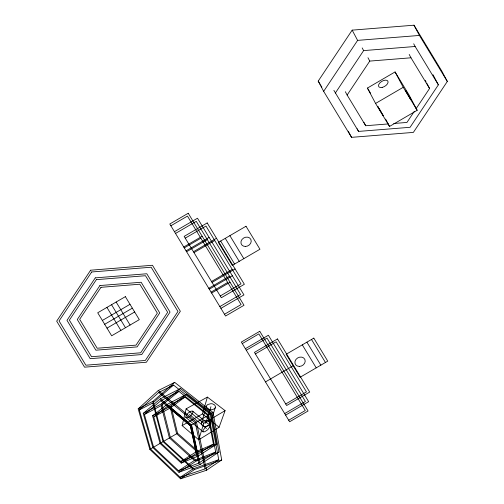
<?xml version="1.0" encoding="UTF-8"?>
<svg xmlns="http://www.w3.org/2000/svg" width="504" height="504" viewBox="0 0 504 504"><rect width="100%" height="100%" fill="white"/><g stroke="black" fill="none" stroke-linecap="round" stroke-linejoin="round"><path stroke-width="0.76" d="M182.146 425.615L186.133 408.826L207.402 397.102L225.093 410.64L219.101 427.26L198.727 439.803L182.146 425.615L202.476 413.916L207.402 397.102M198.727 439.803L203.792 423.272L225.093 410.64M205.708 423.436L210.93 406.722M215.435 407.371A3.018 2.533 -28 0 1 213.671 409.109C211.365 410.609 205.966 409.733 206.451 406.192L201.461 422.932A2.621 2.199 -28 0 0 201.386 423.801L201.972 425.061A4.341 3.648 -28 0 0 202.356 425.433L204.007 426.258A6.086 5.109 -28 0 0 205.758 426.466L208.492 425.704A2.967 2.489 -28 0 0 209.96 424.053L215.384 407.358A2.495 2.098 -28 0 0 215.492 406.627L214.685 404.995L212.663 403.924A6.703 5.626 -28 0 0 210.842 403.717L208.001 404.441A2.961 2.489 -28 0 0 206.407 406.186M318.213 81.094L352.164 30.139L413.992 25.2L441.876 71.209L447.319 81.453L413.368 132.401L351.54 137.346L323.656 91.337L318.213 81.094L320.235 84.433M323.656 91.337L357.607 40.383L419.435 35.438L447.319 81.453M335.324 93.07L363.617 50.608L415.139 46.488L438.373 84.836L410.086 127.298L358.558 131.412L333.894 90.373M388.269 123.934L365.715 125.735L347.13 95.061L369.76 61.091L410.981 57.796L429.566 88.471L416.077 108.725M414.332 111.34L406.936 122.441L393.712 123.499M138.172 408.87L158.237 390.55L174.68 382.366L213.053 412.499L221.71 459.976L206.533 470.245L180.552 478.8L149.845 449.392L138.172 408.87L153.109 401.241L174.68 382.366M139.331 409.909L158.728 392.484L173.515 385.069L210.225 414.149L218.73 459.692L205.034 468.903L180.174 477.307L150.538 448.982L139.331 409.909L152.813 402.992L173.515 385.069M143.224 413.406L160.335 398.834L180.457 388.521L211.806 413.23L218.957 452.056L200.113 464.486L178.901 472.279L152.888 447.609L143.224 413.406L161.828 403.698L180.457 388.521M144.402 414.464L160.808 400.724L178.92 391.375L208.669 415.057L215.668 452.019L198.652 463.17L178.517 470.755L153.613 447.187L144.402 414.464L161.204 405.657L178.92 391.375M152.573 415.794L166.856 404.573L186.411 394.26L211.006 413.696L216.663 444.181L198.091 456.12L181.226 463.075L160.045 443.438L152.573 415.794L170.976 405.985L186.411 394.26M153.783 416.865L167.303 406.407L184.905 397.07L207.969 415.466L213.431 444.137L196.661 454.854L180.841 461.519L160.808 442.991L153.783 416.865L170.396 407.963L184.905 397.07M180.552 478.8L194.506 469.564L221.71 459.976M180.174 477.307L192.799 468.985L218.73 459.692M178.901 472.279L196.472 460.876L218.957 452.056M178.517 470.755L194.424 460.473L215.668 452.019M181.226 463.075L198.79 451.893L216.663 444.181M180.841 461.519L196.749 451.445L213.431 444.137M367.416 88.074L395.067 71.94L409.009 94.947L417.173 110.307L389.523 126.441L375.581 103.433L367.416 88.074L370.604 93.335M375.581 103.433L403.231 87.299L395.067 71.94M170.875 225.779L187.463 216.096L241.082 304.573L224.488 314.257M174.447 231.676L197.486 218.226L243.955 294.916L220.916 308.36M175.518 233.447L196.258 221.344L240.578 294.487L219.845 306.589M185.239 238.153L205.972 226.057L241 283.859L220.267 295.961M183.739 247.01L202.173 236.256M184.275 247.899L200.869 238.216M186.064 250.847L209.103 237.397M186.6 251.729L207.339 239.627M193.454 251.723L216.499 238.272M193.996 252.605L214.729 240.502M102.362 320.456L130.013 304.315M104.687 324.286L132.338 308.152M107.012 328.123L134.656 311.989M211.51 281.509L232.243 269.407M212.045 282.397L235.084 268.947M208.763 288.301L229.496 276.198M209.299 289.189L232.338 275.745M211.088 292.137L227.676 282.454M211.623 293.026L230.057 282.265M242.267 343.589L258.854 333.906L305.285 410.533L288.697 420.216M245.36 348.699L268.399 335.248L308.643 401.663L285.604 415.107M246.292 350.23L267.026 338.127L305.411 401.474L284.672 413.576M255.383 353.915L276.116 341.813L306.457 391.873L285.718 403.975M149.845 449.392L177.521 433.238L198.79 451.893M160.808 400.724L190.449 425.691L213.053 412.499M265.482 381.906L293.593 365.501M202.954 421.193L205.657 420.456A6.086 5.109 -28 0 1 207.383 420.657L209.16 421.583L210.023 423.146A2.608 2.186 -28 0 1 209.929 424.047M209.935 425.187L208.379 425.269L206.054 426.731A11.976 10.061 -28 0 0 204.649 428.085L202.986 430.681A2.892 2.425 -28 0 0 202.917 430.951L202.954 431.638A0.819 0.687 -28 0 0 203.112 431.84L204.706 431.758L207.012 430.29A11.983 10.061 -28 0 0 208.391 428.967L210.055 426.409A3.03 2.545 -28 0 0 210.13 426.119L210.067 425.344A0.8 0.668 -28 0 0 209.935 425.187L192.61 411.132L191.085 411.176L188.773 412.549A10.13 8.505 -28 0 0 187.406 413.86L185.875 416.436A2.577 2.161 -28 0 0 185.806 416.896L185.888 417.362M185.888 417.362A1.052 0.882 -28 0 0 186.102 417.652L187.759 417.665L190.058 416.291A10.137 8.511 -28 0 0 191.394 415.006L192.925 412.461A2.797 2.35 -28 0 0 192.994 412.077L192.925 411.497A1.052 0.882 -28 0 0 192.704 411.195M202.476 413.916L219.101 427.26M186.133 408.826L203.792 423.272M189.422 414.439L206.539 428.532M158.237 390.55L196.484 422.169L206.533 470.245M158.728 392.484L195.325 422.843L205.034 468.903M186.102 417.646L203.112 431.84M160.335 398.834L191.558 425.048L200.113 464.486M166.856 404.573L191.363 425.156L198.091 456.12M167.303 406.407L190.292 425.779L196.661 454.854M196.749 451.445L176.633 433.755L170.396 407.963M196.472 460.876L170.339 437.428L161.828 403.698M194.424 460.473L169.413 437.97L161.204 405.657M194.506 469.564L163.68 441.315L153.109 401.241M192.799 468.985L163.057 441.674L152.813 402.992M377.906 106.577L378.233 107.062M403.231 87.299L417.173 110.307M321.042 85.762L321.854 87.097M311.503 339.476L325.445 362.477M306.898 342.166L320.84 365.167M302.287 344.849L316.228 367.857M229.881 235.658L243.823 258.659M225.275 238.342L239.211 261.349M220.664 241.032L234.606 264.039M116.147 302.028L130.089 325.036M111.542 304.718L125.483 327.726M106.93 307.409L120.872 330.41M379.153 108.536L379.367 108.895M379.594 109.28L379.84 109.696M380.098 110.13L380.369 110.584M380.917 111.529L381.194 112.001M381.459 112.461L381.711 112.909M382.171 113.721L382.832 114.931M378.321 107.51L383.197 115.706L382.946 115.145M413.992 25.2L419.435 35.438M433.005 74.731L438.373 84.836M413.708 43.798L415.139 46.488M425.269 80.388L425.987 81.736M426.699 83.084L429.566 88.471M409.191 54.432L410.981 57.796M367.97 57.727L369.76 61.091M362.181 47.918L363.617 50.608M352.164 30.139L357.607 40.383M385.617 119.095L389.523 126.441M363.926 122.371L365.715 125.735M345.334 91.697L347.13 95.061M357.128 128.722L358.558 131.412M348.277 131.204L351.54 137.346M378.189 107.264L377.849 106.59M170.976 405.985L177.521 433.238M190.449 425.691L198.652 463.17M201.424 422.925A2.967 2.489 -28 0 1 202.961 421.212M90.632 270.207L56.681 321.161L84.565 367.177L146.393 362.231L180.344 311.277L152.46 265.268L90.632 270.207M91.703 271.977L59.062 320.972L85.869 365.211L145.322 360.461L177.962 311.466L151.156 267.227L91.703 271.977M95.275 277.88L66.988 320.336L90.222 358.684L141.744 354.564L170.037 312.102L146.803 273.76L95.275 277.88M96.352 279.651L69.363 320.147L91.526 356.719L140.673 352.794L167.656 312.291L145.492 275.719L96.352 279.651M99.924 285.548L77.288 319.517L95.88 350.192L137.101 346.897L159.73 312.927L141.145 282.253L99.924 285.548M100.995 287.318L79.67 319.322L97.184 348.226L136.023 345.127L157.349 313.116L139.835 284.212L100.995 287.318M188.231 213.249L169.798 224.003L225.565 316.027L243.999 305.273L188.231 213.249M207.201 222.938L184.162 236.382L221.338 297.732L244.377 284.288L207.201 222.938M125.364 296.648L97.713 312.782L111.655 335.79L139.306 319.656L125.364 296.648M246.009 226.246L218.358 242.38L232.3 265.381L259.951 249.247L246.009 226.246M259.768 331.298L241.334 342.059L289.63 421.754L308.064 410.993L259.768 331.298M277.496 338.934L254.451 352.378L286.65 405.512L309.689 392.062L277.496 338.934M313.809 338.127L286.159 354.268L300.101 377.269L327.751 361.135L313.809 338.127M405.5 90.373L410.848 99.572L405.5 90.373M382.158 87.412A5.336 2.898 -31.2 0 0 387.891 81.157A5.336 2.898 -31.2 0 0 379.802 82.977A5.336 2.898 -31.2 0 0 382.158 87.412M245.316 246.462A5.336 4.479 -28 0 0 250.866 239.444A5.336 4.479 -28 0 0 242.021 239.431A5.336 4.479 -28 0 0 245.316 246.462M299.288 366.414A5.336 4.479 -28 0 0 304.844 359.402A5.336 4.479 -28 0 0 295.999 359.384A5.336 4.479 -28 0 0 299.288 366.414"/></g></svg>
